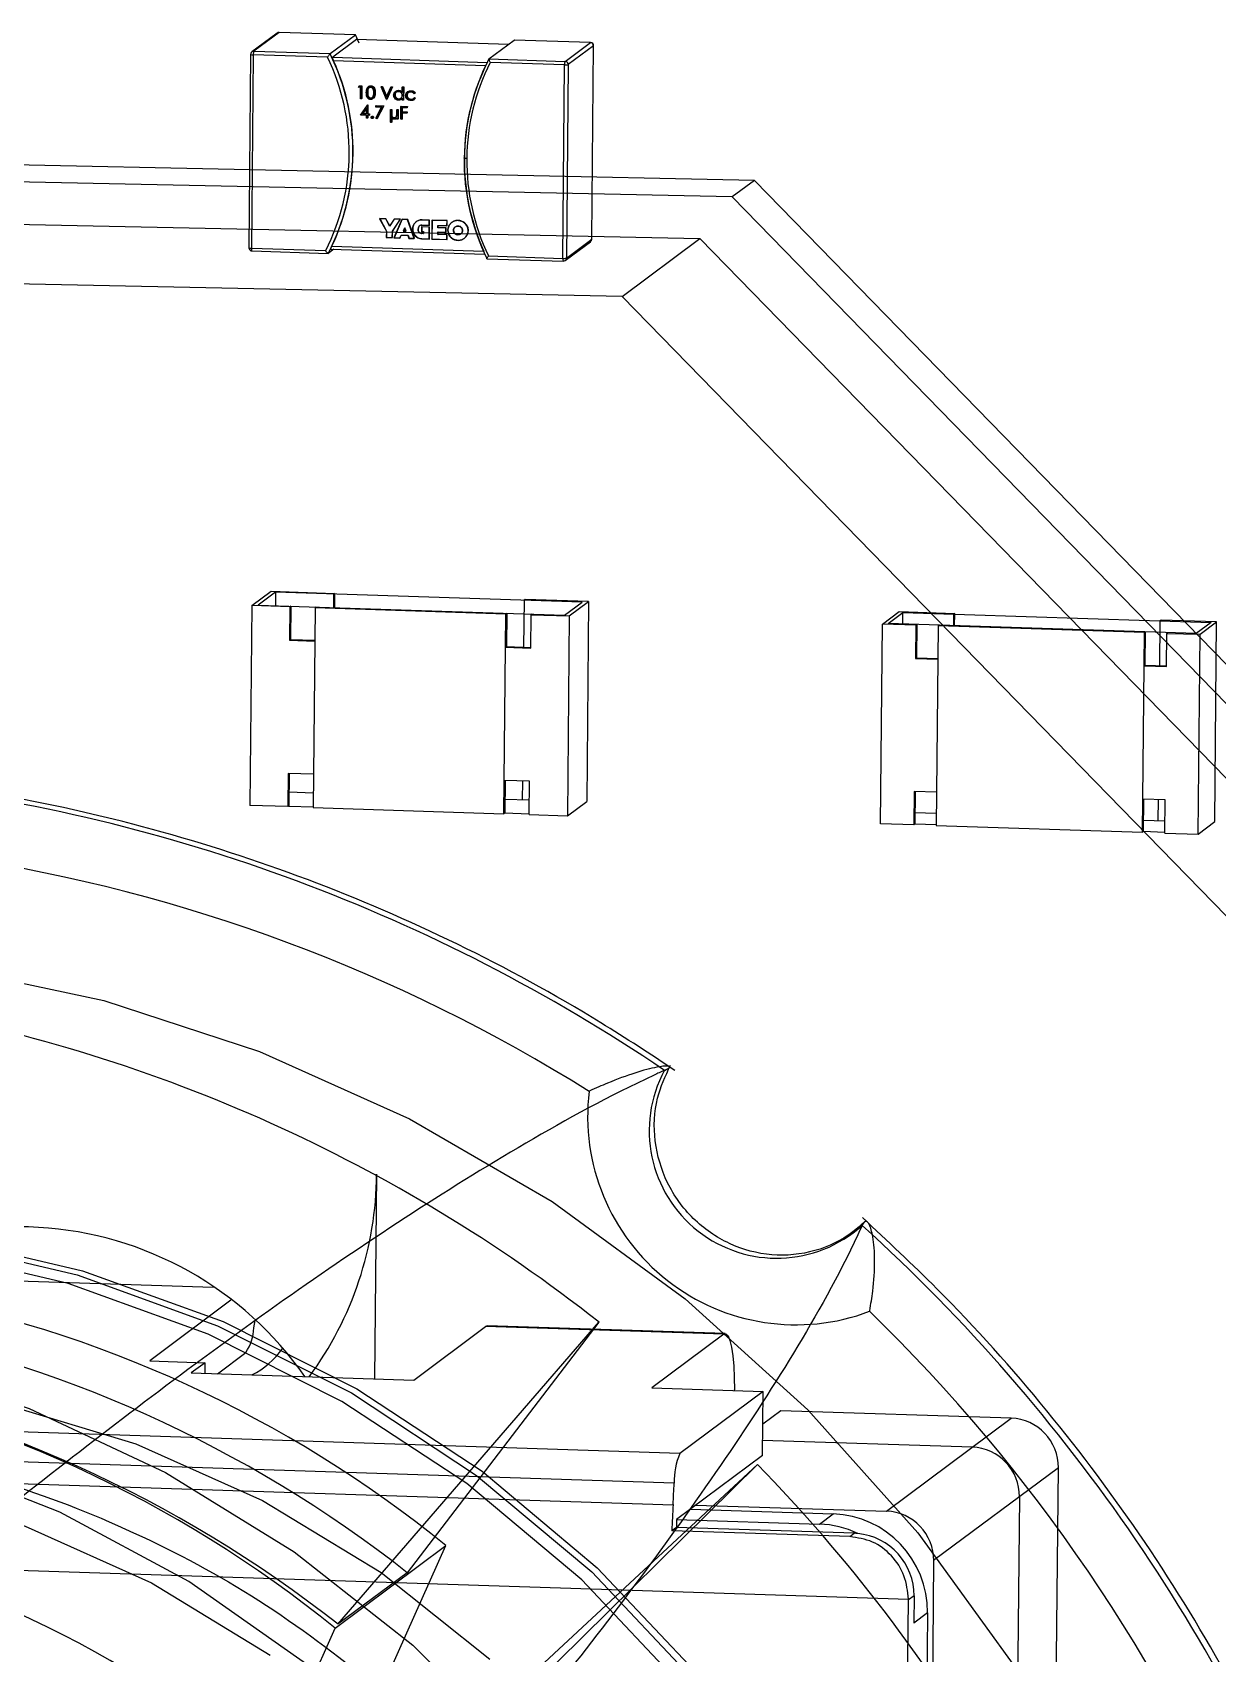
# Model space of a CAD drawing. Header units: millimetres. Extents: x -31.6 to 57.8, y -29 to 41.1.
# Drawn here: x 39.34 to 46.69, y 14.2 to 24.26 of the extents above; entities that cross this region are included whole.
import ezdxf

# ---------------------------------------------------------------- set-up
doc = ezdxf.new("R2010")
doc.units = ezdxf.units.MM

msp = doc.modelspace()

# ---------------------------------------------------------------- linework, layer by layer
at = {"color": 7, "linetype": 'Continuous', "lineweight": 25}
for p, q in [((40.856, 24.257), (40.699, 24.14)), ((40.868, 24.26), (40.712, 24.144)), ((41.341, 24.245), (40.868, 24.261)), ((40.868, 24.261), (40.868, 24.26)), ((41.341, 24.245), (40.868, 24.26)), ((41.184, 24.129), (41.341, 24.245)), ((41.364, 24.195), (41.341, 24.245)), ((41.341, 24.245), (41.341, 24.245)), ((40.712, 24.144), (41.184, 24.129)), ((41.349, 24.217), (41.201, 24.107)), ((42.29, 24.186), (41.349, 24.217)), ((41.349, 24.217), (41.349, 24.216)), ((42.29, 24.186), (41.349, 24.217)), ((42.169, 24.097), (42.326, 24.213)), ((42.799, 24.198), (42.326, 24.213)), ((42.799, 24.198), (42.326, 24.213)), ((42.328, 24.213), (42.326, 24.213)), ((42.642, 24.081), (42.799, 24.198)), ((42.818, 24.177), (42.662, 24.061)), ((42.799, 24.198), (42.799, 24.198)), ((42.807, 22.978), (42.819, 24.178)), ((42.807, 22.978), (42.818, 24.177)), ((42.818, 24.177), (42.819, 24.178)), ((40.691, 24.124), (40.68, 22.925)), ((40.708, 24.122), (40.696, 22.922)), ((41.169, 24.107), (40.708, 24.122)), ((41.201, 24.107), (42.159, 24.075)), ((42.148, 24.053), (41.206, 24.084)), ((42.169, 24.097), (42.642, 24.081)), ((42.639, 24.059), (42.178, 24.074)), ((42.627, 22.859), (42.639, 24.059)), ((42.662, 24.061), (42.65, 22.861)), ((41.361, 23.921), (41.365, 23.929)), ((41.361, 23.921), (41.362, 23.922)), ((41.373, 23.92), (41.361, 23.921)), ((41.362, 23.922), (41.367, 23.93)), ((41.374, 23.922), (41.362, 23.922)), ((41.365, 23.929), (41.367, 23.93)), ((41.365, 23.929), (41.38, 23.928)), ((41.367, 23.93), (41.382, 23.929)), ((41.372, 23.849), (41.373, 23.92)), ((41.372, 23.849), (41.374, 23.85)), ((41.379, 23.849), (41.372, 23.849)), ((41.373, 23.92), (41.374, 23.922)), ((41.374, 23.85), (41.374, 23.922)), ((41.381, 23.85), (41.374, 23.85)), ((41.38, 23.928), (41.379, 23.849)), ((41.379, 23.849), (41.381, 23.85)), ((41.38, 23.928), (41.382, 23.929)), ((41.382, 23.929), (41.381, 23.85)), ((41.409, 23.888), (41.411, 23.889)), ((41.416, 23.887), (41.418, 23.889)), ((41.419, 23.922), (41.417, 23.92)), ((41.424, 23.915), (41.422, 23.914)), ((41.435, 23.853), (41.437, 23.854)), ((41.435, 23.845), (41.436, 23.846)), ((41.436, 23.928), (41.437, 23.93)), ((41.436, 23.92), (41.437, 23.922)), ((41.446, 23.857), (41.447, 23.858)), ((41.452, 23.866), (41.454, 23.867)), ((41.453, 23.853), (41.455, 23.854)), ((41.455, 23.886), (41.457, 23.887)), ((41.462, 23.886), (41.464, 23.887)), ((41.501, 23.924), (41.503, 23.925)), ((41.534, 23.844), (41.501, 23.924)), ((41.501, 23.924), (41.509, 23.924)), ((41.535, 23.845), (41.503, 23.925)), ((41.503, 23.925), (41.51, 23.925)), ((41.509, 23.924), (41.51, 23.925)), ((41.509, 23.924), (41.534, 23.861)), ((41.51, 23.925), (41.536, 23.862)), ((41.534, 23.861), (41.561, 23.922)), ((41.534, 23.861), (41.536, 23.862)), ((41.534, 23.844), (41.535, 23.845)), ((41.535, 23.844), (41.534, 23.844)), ((41.569, 23.922), (41.535, 23.844)), ((41.536, 23.845), (41.535, 23.845)), ((41.535, 23.844), (41.536, 23.845)), ((41.536, 23.862), (41.563, 23.924)), ((41.571, 23.923), (41.536, 23.845)), ((41.561, 23.922), (41.563, 23.924)), ((41.561, 23.922), (41.569, 23.922)), ((41.563, 23.924), (41.571, 23.923)), ((41.569, 23.922), (41.571, 23.923)), ((41.578, 23.872), (41.58, 23.873)), ((41.585, 23.871), (41.587, 23.872)), ((41.591, 23.895), (41.589, 23.894)), ((41.595, 23.89), (41.594, 23.888)), ((41.608, 23.848), (41.61, 23.849)), ((41.608, 23.84), (41.61, 23.842)), ((41.609, 23.9), (41.611, 23.902)), ((41.609, 23.893), (41.611, 23.895)), ((41.624, 23.853), (41.626, 23.854)), ((41.627, 23.846), (41.628, 23.847)), ((41.632, 23.922), (41.634, 23.923)), ((41.632, 23.922), (41.64, 23.922)), ((41.632, 23.887), (41.632, 23.922)), ((41.632, 23.887), (41.634, 23.889)), ((41.632, 23.869), (41.634, 23.871)), ((41.632, 23.851), (41.634, 23.852)), ((41.632, 23.841), (41.632, 23.851)), ((41.632, 23.841), (41.633, 23.842)), ((41.639, 23.84), (41.632, 23.841)), ((41.633, 23.842), (41.634, 23.852)), ((41.64, 23.842), (41.633, 23.842)), ((41.634, 23.889), (41.634, 23.923)), ((41.634, 23.923), (41.641, 23.923)), ((41.64, 23.922), (41.639, 23.84)), ((41.639, 23.84), (41.64, 23.842)), ((41.64, 23.922), (41.641, 23.923)), ((41.641, 23.923), (41.64, 23.842)), ((41.653, 23.868), (41.655, 23.87)), ((41.66, 23.869), (41.662, 23.87)), ((41.666, 23.892), (41.664, 23.891)), ((41.67, 23.887), (41.669, 23.886)), ((41.685, 23.891), (41.687, 23.892)), ((41.685, 23.845), (41.686, 23.846)), ((41.685, 23.838), (41.686, 23.839)), ((41.686, 23.898), (41.687, 23.899)), ((41.701, 23.85), (41.703, 23.851)), ((41.703, 23.842), (41.705, 23.843)), ((41.712, 23.883), (41.706, 23.88)), ((41.706, 23.88), (41.708, 23.881)), ((41.706, 23.855), (41.707, 23.856)), ((41.706, 23.855), (41.712, 23.85)), ((41.707, 23.856), (41.713, 23.852)), ((41.714, 23.885), (41.708, 23.881)), ((41.712, 23.883), (41.714, 23.885)), ((41.712, 23.85), (41.713, 23.852)), ((41.372, 23.748), (41.416, 23.81)), ((41.372, 23.748), (41.374, 23.75)), ((41.41, 23.747), (41.372, 23.748)), ((41.374, 23.75), (41.418, 23.811)), ((41.411, 23.748), (41.374, 23.75)), ((41.41, 23.79), (41.386, 23.756)), ((41.386, 23.756), (41.388, 23.757)), ((41.386, 23.756), (41.41, 23.755)), ((41.412, 23.791), (41.388, 23.757)), ((41.388, 23.757), (41.411, 23.757)), ((41.41, 23.79), (41.412, 23.791)), ((41.41, 23.755), (41.41, 23.79)), ((41.41, 23.755), (41.411, 23.757)), ((41.41, 23.747), (41.411, 23.748)), ((41.41, 23.729), (41.41, 23.747)), ((41.411, 23.757), (41.412, 23.791)), ((41.411, 23.73), (41.411, 23.748)), ((41.416, 23.81), (41.418, 23.811)), ((41.416, 23.81), (41.417, 23.81)), ((41.417, 23.81), (41.419, 23.811)), ((41.417, 23.81), (41.417, 23.755)), ((41.417, 23.755), (41.419, 23.756)), ((41.417, 23.755), (41.426, 23.755)), ((41.417, 23.747), (41.418, 23.748)), ((41.426, 23.747), (41.417, 23.747)), ((41.417, 23.747), (41.417, 23.729)), ((41.418, 23.811), (41.419, 23.811)), ((41.428, 23.748), (41.418, 23.748)), ((41.418, 23.748), (41.418, 23.73)), ((41.419, 23.811), (41.419, 23.756)), ((41.419, 23.756), (41.428, 23.756)), ((41.426, 23.755), (41.428, 23.756)), ((41.426, 23.755), (41.426, 23.747)), ((41.426, 23.747), (41.428, 23.748)), ((41.428, 23.756), (41.428, 23.748)), ((41.439, 23.734), (41.441, 23.735)), ((41.443, 23.74), (41.441, 23.738)), ((41.445, 23.74), (41.447, 23.741)), ((41.452, 23.733), (41.454, 23.734)), ((41.468, 23.806), (41.47, 23.808)), ((41.468, 23.806), (41.516, 23.805)), ((41.468, 23.798), (41.468, 23.806)), ((41.468, 23.798), (41.469, 23.799)), ((41.504, 23.797), (41.468, 23.798)), ((41.468, 23.728), (41.504, 23.797)), ((41.469, 23.799), (41.47, 23.808)), ((41.506, 23.798), (41.469, 23.799)), ((41.47, 23.808), (41.518, 23.806)), ((41.47, 23.73), (41.506, 23.798)), ((41.516, 23.805), (41.474, 23.725)), ((41.518, 23.806), (41.476, 23.726)), ((41.504, 23.797), (41.506, 23.798)), ((41.516, 23.805), (41.518, 23.806)), ((41.558, 23.703), (41.559, 23.782)), ((41.559, 23.782), (41.56, 23.783)), ((41.559, 23.782), (41.566, 23.782)), ((41.56, 23.704), (41.56, 23.783)), ((41.56, 23.783), (41.567, 23.783)), ((41.566, 23.782), (41.565, 23.75)), ((41.565, 23.75), (41.567, 23.751)), ((41.566, 23.782), (41.567, 23.783)), ((41.567, 23.783), (41.567, 23.751)), ((41.592, 23.734), (41.594, 23.736)), ((41.598, 23.781), (41.6, 23.782)), ((41.598, 23.781), (41.605, 23.78)), ((41.598, 23.75), (41.598, 23.781)), ((41.598, 23.75), (41.599, 23.751)), ((41.599, 23.751), (41.6, 23.782)), ((41.6, 23.782), (41.607, 23.782)), ((41.605, 23.78), (41.604, 23.723)), ((41.605, 23.78), (41.607, 23.782)), ((41.607, 23.782), (41.606, 23.724)), ((41.623, 23.801), (41.625, 23.803)), ((41.623, 23.801), (41.662, 23.8)), ((41.623, 23.722), (41.623, 23.801)), ((41.624, 23.723), (41.625, 23.803)), ((41.625, 23.803), (41.664, 23.801)), ((41.63, 23.793), (41.632, 23.794)), ((41.662, 23.792), (41.63, 23.793)), ((41.63, 23.793), (41.63, 23.768)), ((41.63, 23.768), (41.632, 23.77)), ((41.63, 23.768), (41.662, 23.767)), ((41.63, 23.76), (41.632, 23.762)), ((41.661, 23.759), (41.63, 23.76)), ((41.63, 23.76), (41.63, 23.722)), ((41.632, 23.762), (41.631, 23.723)), ((41.632, 23.794), (41.632, 23.77)), ((41.663, 23.793), (41.632, 23.794)), ((41.632, 23.77), (41.663, 23.769)), ((41.663, 23.761), (41.632, 23.762)), ((41.662, 23.767), (41.661, 23.759)), ((41.661, 23.759), (41.663, 23.761)), ((41.662, 23.8), (41.664, 23.801)), ((41.662, 23.8), (41.662, 23.792)), ((41.662, 23.792), (41.663, 23.793)), ((41.662, 23.767), (41.663, 23.769)), ((41.664, 23.801), (41.663, 23.793)), ((41.663, 23.769), (41.663, 23.761)), ((41.41, 23.729), (41.411, 23.73)), ((41.417, 23.729), (41.41, 23.729)), ((41.418, 23.73), (41.411, 23.73)), ((41.417, 23.729), (41.418, 23.73)), ((41.445, 23.727), (41.447, 23.728)), ((41.45, 23.728), (41.451, 23.729)), ((41.468, 23.728), (41.47, 23.73)), ((41.474, 23.725), (41.468, 23.728)), ((41.476, 23.726), (41.47, 23.73)), ((41.474, 23.725), (41.476, 23.726)), ((41.558, 23.703), (41.56, 23.704)), ((41.565, 23.702), (41.558, 23.703)), ((41.567, 23.704), (41.56, 23.704)), ((41.565, 23.73), (41.567, 23.732)), ((41.565, 23.73), (41.565, 23.702)), ((41.565, 23.702), (41.567, 23.704)), ((41.567, 23.732), (41.567, 23.704)), ((41.581, 23.73), (41.583, 23.732)), ((41.581, 23.722), (41.583, 23.724)), ((41.594, 23.726), (41.596, 23.727)), ((41.597, 23.729), (41.599, 23.73)), ((41.597, 23.723), (41.597, 23.729)), ((41.597, 23.723), (41.599, 23.724)), ((41.604, 23.723), (41.597, 23.723)), ((41.599, 23.724), (41.599, 23.73)), ((41.606, 23.724), (41.599, 23.724)), ((41.604, 23.723), (41.606, 23.724)), ((41.623, 23.722), (41.624, 23.723)), ((41.63, 23.722), (41.623, 23.722)), ((41.631, 23.723), (41.624, 23.723)), ((41.63, 23.722), (41.631, 23.723)), ((43.816, 23.343), (32.239, 23.584)), ((43.679, 23.24), (32.102, 23.482)), ((43.816, 23.343), (43.679, 23.24)), ((52.017, 14.933), (43.816, 23.343)), ((51.879, 14.83), (43.679, 23.24)), ((32.064, 23.22), (43.477, 22.982)), ((41.491, 23.105), (41.493, 23.106)), ((41.491, 23.105), (41.534, 23.027)), ((41.529, 23.104), (41.491, 23.105)), ((41.493, 23.106), (41.535, 23.028)), ((41.531, 23.105), (41.493, 23.106)), ((41.529, 23.104), (41.531, 23.105)), ((41.553, 23.059), (41.529, 23.104)), ((41.555, 23.06), (41.531, 23.105)), ((41.581, 23.102), (41.553, 23.059)), ((41.553, 23.059), (41.555, 23.06)), ((41.582, 23.103), (41.555, 23.06)), ((41.571, 23.026), (41.619, 23.101)), ((41.572, 23.027), (41.62, 23.102)), ((41.63, 23.1), (41.579, 22.986)), ((41.581, 23.102), (41.582, 23.103)), ((41.632, 23.102), (41.581, 22.987)), ((41.619, 23.101), (41.581, 23.102)), ((41.62, 23.102), (41.582, 23.103)), ((41.619, 23.101), (41.62, 23.102)), ((41.63, 23.1), (41.632, 23.102)), ((41.664, 23.099), (41.63, 23.1)), ((41.666, 23.101), (41.632, 23.102)), ((41.646, 23.047), (41.637, 23.028)), ((41.637, 23.028), (41.639, 23.03)), ((41.648, 23.048), (41.639, 23.03)), ((41.639, 23.03), (41.656, 23.029)), ((41.646, 23.047), (41.648, 23.048)), ((41.654, 23.028), (41.646, 23.047)), ((41.656, 23.029), (41.648, 23.048)), ((41.654, 23.028), (41.656, 23.029)), ((41.664, 23.099), (41.666, 23.101)), ((41.706, 22.982), (41.664, 23.099)), ((41.708, 22.984), (41.666, 23.101)), ((41.695, 23.041), (41.696, 23.042)), ((41.719, 23.087), (41.717, 23.085)), ((41.728, 23.04), (41.73, 23.042)), ((41.74, 23.062), (41.738, 23.061)), ((41.75, 23.066), (41.752, 23.067)), ((41.75, 23.066), (41.799, 23.064)), ((41.752, 23.067), (41.801, 23.065)), ((41.752, 23.054), (41.754, 23.055)), ((41.799, 23.052), (41.752, 23.054)), ((41.752, 23.054), (41.752, 23.024)), ((41.753, 23.097), (41.754, 23.098)), ((41.799, 23.095), (41.753, 23.097)), ((41.754, 23.055), (41.753, 23.025)), ((41.801, 23.096), (41.754, 23.098)), ((41.801, 23.053), (41.754, 23.055)), ((41.799, 23.095), (41.801, 23.096)), ((41.799, 23.064), (41.799, 23.095)), ((41.799, 23.064), (41.801, 23.065)), ((41.799, 23.052), (41.801, 23.053)), ((41.799, 22.979), (41.799, 23.052)), ((41.8, 22.981), (41.801, 23.053)), ((41.801, 23.065), (41.801, 23.096)), ((41.816, 23.094), (41.815, 22.979)), ((41.818, 23.096), (41.816, 22.98)), ((41.816, 23.094), (41.818, 23.096)), ((41.91, 23.091), (41.816, 23.094)), ((41.911, 23.093), (41.818, 23.096)), ((41.853, 23.062), (41.855, 23.064)), ((41.853, 23.062), (41.909, 23.061)), ((41.853, 23.049), (41.853, 23.062)), ((41.853, 23.049), (41.855, 23.051)), ((41.903, 23.048), (41.853, 23.049)), ((41.855, 23.064), (41.911, 23.062)), ((41.855, 23.051), (41.855, 23.064)), ((41.905, 23.049), (41.855, 23.051)), ((41.903, 23.048), (41.905, 23.049)), ((41.903, 23.02), (41.903, 23.048)), ((41.905, 23.021), (41.905, 23.049)), ((41.909, 23.061), (41.91, 23.091)), ((41.909, 23.061), (41.911, 23.062)), ((41.91, 23.091), (41.911, 23.093)), ((41.911, 23.062), (41.911, 23.093)), ((41.913, 23.034), (41.915, 23.035)), ((41.939, 23.082), (41.937, 23.08)), ((41.948, 23.033), (41.95, 23.034)), ((41.96, 23.053), (41.958, 23.052)), ((42.006, 23.031), (42.007, 23.032)), ((42.04, 23.03), (42.042, 23.031)), ((41.195, 22.934), (42.136, 22.903)), ((41.534, 23.027), (41.533, 22.989)), ((41.533, 22.989), (41.535, 22.99)), ((41.533, 22.989), (41.57, 22.988)), ((41.534, 23.027), (41.535, 23.028)), ((41.535, 23.028), (41.535, 22.99)), ((41.535, 22.99), (41.572, 22.989)), ((41.57, 22.988), (41.571, 23.026)), ((41.57, 22.988), (41.572, 22.989)), ((41.571, 23.026), (41.572, 23.027)), ((41.572, 22.989), (41.572, 23.027)), ((41.579, 22.986), (41.581, 22.987)), ((41.579, 22.986), (41.617, 22.985)), ((41.581, 22.987), (41.619, 22.986)), ((41.617, 22.985), (41.625, 23.002)), ((41.617, 22.985), (41.619, 22.986)), ((41.619, 22.986), (41.626, 23.004)), ((41.625, 23.002), (41.626, 23.004)), ((41.625, 23.002), (41.666, 23.001)), ((41.626, 23.004), (41.668, 23.002)), ((41.637, 23.028), (41.654, 23.028)), ((41.666, 23.001), (41.668, 23.002)), ((41.666, 23.001), (41.673, 22.983)), ((41.668, 23.002), (41.674, 22.985)), ((41.673, 22.983), (41.674, 22.985)), ((41.673, 22.983), (41.706, 22.982)), ((41.674, 22.985), (41.708, 22.984)), ((41.706, 22.982), (41.708, 22.984)), ((41.749, 23.013), (41.751, 23.015)), ((41.762, 23.013), (41.749, 23.013)), ((41.763, 23.014), (41.751, 23.015)), ((41.752, 23.024), (41.753, 23.025)), ((41.752, 23.024), (41.762, 23.023)), ((41.752, 22.981), (41.753, 22.982)), ((41.752, 22.981), (41.799, 22.979)), ((41.753, 23.025), (41.763, 23.025)), ((41.753, 22.982), (41.8, 22.981)), ((41.762, 23.023), (41.763, 23.025)), ((41.762, 23.023), (41.762, 23.013)), ((41.762, 23.013), (41.763, 23.014)), ((41.763, 23.025), (41.763, 23.014)), ((41.799, 22.979), (41.8, 22.981)), ((41.815, 22.979), (41.816, 22.98)), ((41.815, 22.979), (41.909, 22.976)), ((41.816, 22.98), (41.91, 22.977)), ((41.853, 23.021), (41.855, 23.023)), ((41.853, 23.021), (41.903, 23.02)), ((41.853, 23.007), (41.853, 23.021)), ((41.853, 23.007), (41.854, 23.008)), ((41.909, 23.005), (41.853, 23.007)), ((41.854, 23.008), (41.855, 23.023)), ((41.911, 23.006), (41.854, 23.008)), ((41.855, 23.023), (41.905, 23.021)), ((41.903, 23.02), (41.905, 23.021)), ((41.909, 23.005), (41.911, 23.006)), ((41.909, 22.976), (41.909, 23.005)), ((41.909, 22.976), (41.91, 22.977)), ((41.91, 22.977), (41.911, 23.006)), ((41.996, 23.012), (41.997, 23.013)), ((42.017, 22.983), (42.018, 22.985)), ((42.642, 22.846), (42.799, 22.962)), ((42.65, 22.861), (42.807, 22.978)), ((42.807, 22.978), (42.807, 22.978)), ((42.996, 22.623), (43.477, 22.982)), ((43.477, 22.982), (51.562, 14.691)), ((42.996, 22.623), (31.583, 22.861)), ((40.696, 22.922), (41.157, 22.907)), ((40.699, 22.905), (41.172, 22.889)), ((41.208, 22.916), (41.172, 22.889)), ((41.189, 22.917), (42.144, 22.886)), ((42.157, 22.857), (42.63, 22.842)), ((42.166, 22.874), (42.627, 22.859)), ((51.081, 14.332), (42.996, 22.623)), ((40.698, 20.705), (40.818, 20.794)), ((40.846, 20.789), (40.738, 20.708)), ((40.818, 20.794), (41.212, 20.781)), ((40.846, 20.789), (40.846, 20.705)), ((42.748, 20.727), (40.846, 20.789)), ((41.206, 20.777), (41.205, 20.693)), ((41.212, 20.781), (41.206, 20.777)), ((41.212, 20.781), (41.211, 20.693)), ((42.388, 20.739), (42.385, 20.448)), ((42.394, 20.743), (42.388, 20.739)), ((42.788, 20.73), (42.394, 20.743)), ((42.639, 20.646), (42.748, 20.727)), ((42.668, 20.641), (42.788, 20.73)), ((42.788, 20.73), (42.776, 19.491)), ((40.698, 20.705), (40.686, 19.466)), ((40.934, 20.697), (40.698, 20.705)), ((40.738, 20.708), (42.639, 20.646)), ((40.934, 20.697), (40.932, 20.49)), ((40.94, 20.701), (40.934, 20.697)), ((40.94, 20.701), (40.938, 20.495)), ((41.092, 20.692), (41.08, 19.453)), ((41.098, 20.696), (41.092, 20.692)), ((42.274, 20.653), (41.092, 20.692)), ((42.262, 19.414), (42.274, 20.653)), ((42.28, 20.658), (42.274, 20.653)), ((42.28, 20.658), (42.278, 20.451)), ((42.429, 20.442), (42.431, 20.648)), ((42.437, 20.653), (42.431, 20.648)), ((42.431, 20.648), (42.668, 20.641)), ((42.668, 20.641), (42.656, 19.402)), ((44.611, 20.591), (44.714, 20.668)), ((44.646, 20.594), (44.738, 20.663)), ((44.714, 20.668), (45.059, 20.656)), ((44.738, 20.663), (46.649, 20.601)), ((44.738, 20.591), (44.738, 20.663)), ((45.053, 20.58), (45.054, 20.653)), ((45.059, 20.656), (45.054, 20.653)), ((45.058, 20.58), (45.059, 20.656)), ((44.599, 19.352), (44.611, 20.591)), ((44.818, 20.584), (44.611, 20.591)), ((46.557, 20.532), (44.646, 20.594)), ((44.818, 20.584), (44.816, 20.378)), ((44.823, 20.588), (44.818, 20.584)), ((44.823, 20.588), (44.821, 20.381)), ((44.956, 20.58), (44.944, 19.341)), ((44.961, 20.583), (44.956, 20.58)), ((46.236, 20.538), (44.956, 20.58)), ((46.224, 19.299), (46.236, 20.538)), ((46.241, 20.542), (46.236, 20.538)), ((46.241, 20.542), (46.239, 20.335)), ((46.332, 20.332), (46.334, 20.611)), ((46.339, 20.615), (46.334, 20.611)), ((46.684, 20.604), (46.339, 20.615)), ((46.372, 20.327), (46.374, 20.533)), ((46.379, 20.537), (46.374, 20.533)), ((46.374, 20.533), (46.581, 20.527)), ((46.649, 20.601), (46.557, 20.532)), ((46.569, 19.288), (46.581, 20.527)), ((46.581, 20.527), (46.684, 20.604)), ((46.672, 19.365), (46.684, 20.604)), ((40.938, 20.495), (40.932, 20.49)), ((40.932, 20.49), (41.09, 20.485)), ((40.938, 20.495), (41.09, 20.49)), ((42.278, 20.451), (42.272, 20.447)), ((42.272, 20.447), (42.429, 20.442)), ((42.278, 20.451), (42.429, 20.446)), ((44.821, 20.381), (44.816, 20.378)), ((44.816, 20.378), (44.954, 20.373)), ((44.821, 20.381), (44.954, 20.377)), ((46.239, 20.335), (46.234, 20.331)), ((46.234, 20.331), (46.372, 20.327)), ((46.239, 20.335), (46.372, 20.331)), ((40.924, 19.664), (40.922, 19.458)), ((41.082, 19.659), (40.924, 19.664)), ((40.93, 19.664), (40.928, 19.462)), ((42.421, 19.616), (42.264, 19.621)), ((42.27, 19.621), (42.268, 19.419)), ((42.377, 19.617), (42.376, 19.5)), ((42.419, 19.409), (42.421, 19.616)), ((41.081, 19.542), (40.929, 19.547)), ((44.808, 19.552), (44.806, 19.345)), ((44.946, 19.547), (44.808, 19.552)), ((44.813, 19.551), (44.811, 19.349)), ((40.922, 19.458), (40.686, 19.466)), ((40.928, 19.462), (40.922, 19.458)), ((40.928, 19.462), (41.08, 19.457)), ((41.08, 19.453), (42.262, 19.414)), ((42.268, 19.419), (42.262, 19.414)), ((42.268, 19.419), (42.419, 19.414)), ((42.42, 19.498), (42.269, 19.503)), ((42.419, 19.409), (42.656, 19.402)), ((42.656, 19.402), (42.776, 19.491)), ((44.812, 19.421), (44.944, 19.417)), ((46.364, 19.501), (46.226, 19.505)), ((46.231, 19.505), (46.229, 19.303)), ((46.322, 19.372), (46.323, 19.502)), ((46.362, 19.294), (46.364, 19.501)), ((44.806, 19.345), (44.599, 19.352)), ((44.811, 19.349), (44.806, 19.345)), ((44.944, 19.345), (44.811, 19.349)), ((44.944, 19.341), (46.224, 19.299)), ((46.23, 19.375), (46.363, 19.371)), ((46.569, 19.288), (46.672, 19.365)), ((46.229, 19.303), (46.224, 19.299)), ((46.362, 19.298), (46.229, 19.303)), ((46.362, 19.294), (46.569, 19.288)), ((41.473, 17.179), (41.46, 15.908)), ((40.459, 16.476), (38.204, 16.549)), ((40.569, 16.397), (40.065, 16.021)), ((40.712, 16.225), (40.719, 16.27)), ((41.233, 14.386), (42.852, 16.26)), ((42.852, 16.26), (41.663, 14.706)), ((41.703, 15.901), (42.149, 16.234)), ((42.159, 16.237), (42.149, 16.234)), ((43.627, 16.186), (42.149, 16.234)), ((43.636, 16.189), (42.159, 16.237)), ((43.627, 16.186), (43.18, 15.853)), ((40.065, 16.021), (40.409, 16.009)), ((40.409, 16.009), (40.323, 15.945)), ((40.409, 15.943), (40.409, 16.009)), ((40.485, 15.94), (40.662, 16.072)), ((40.323, 15.945), (41.703, 15.901)), ((43.18, 15.853), (43.87, 15.83)), ((43.87, 15.83), (43.354, 15.446)), ((43.692, 15.836), (43.692, 15.84)), ((43.866, 15.434), (43.87, 15.83)), ((43.354, 15.446), (33.109, 15.779)), ((43.981, 15.711), (43.868, 15.627)), ((45.409, 15.664), (43.981, 15.711)), ((43.319, 15.262), (33.074, 15.596)), ((44.636, 15.088), (45.409, 15.664)), ((45.168, 15.485), (43.867, 15.527)), ((33.068, 15.462), (43.312, 15.128)), ((43.866, 15.434), (43.333, 15.037)), ((42.015, 13.685), (43.835, 15.378)), ((43.835, 15.378), (42.444, 14.005)), ((45.702, 15.357), (44.928, 14.781)), ((45.686, 13.771), (45.702, 15.357)), ((43.419, 15.101), (44.306, 15.072)), ((43.453, 15.126), (44.636, 15.088)), ((45.461, 15.178), (45.356, 4.373)), ((43.333, 14.987), (43.304, 14.966)), ((43.333, 15.037), (43.333, 14.987)), ((43.333, 15.037), (44.22, 15.008)), ((44.436, 14.951), (43.333, 14.987)), ((44.22, 15.008), (44.306, 15.072)), ((31.572, 14.971), (44.772, 14.542)), ((44.408, 14.93), (43.304, 14.966)), ((44.408, 14.93), (44.436, 14.951)), ((41.216, 14.363), (41.903, 14.875)), ((41.502, 13.978), (41.903, 14.875)), ((41.663, 14.706), (41.233, 14.386)), ((44.928, 14.781), (44.823, 3.976)), ((44.67, 3.99), (44.772, 14.537)), ((44.807, 14.562), (44.772, 14.537)), ((44.807, 14.562), (44.805, 14.394)), ((44.891, 14.458), (44.792, 4.248)), ((44.891, 14.458), (44.805, 14.394)), ((40.815, 13.466), (41.216, 14.363))]:
    msp.add_line(p, q, dxfattribs=at)
at = {"color": 7, "linetype": 'Continuous', "lineweight": 25, "flags": 128}
for points in [[(42.032, 23.479), (42.028, 23.479), (42.025, 23.479), (42.022, 23.479), (42.019, 23.48), (42.017, 23.48), (42.016, 23.481), (42.015, 23.481), (42.016, 23.482)], [(29.347, 14.072), (29.906, 14.906), (30.552, 15.673), (31.276, 16.366), (32.071, 16.975), (32.928, 17.494), (33.837, 17.917), (34.788, 18.24), (35.769, 18.458), (36.771, 18.569), (37.781, 18.572), (38.788, 18.467), (39.78, 18.256), (40.747, 17.939), (41.677, 17.522), (42.561, 17.008), (43.387, 16.405), (44.147, 15.717), (44.831, 14.954), (45.433, 14.123), (45.945, 13.235), (46.362, 12.3), (46.678, 11.327), (46.891, 10.328)], [(43.384, 13.984), (42.745, 14.661), (42.032, 15.259), (41.257, 15.769), (40.428, 16.185), (39.559, 16.5), (38.662, 16.711), (37.748, 16.814), (36.831, 16.807), (35.924, 16.691), (35.039, 16.468), (34.189, 16.14), (33.386, 15.712), (32.64, 15.191), (31.964, 14.583), (31.365, 13.897)], [(31.404, 13.945), (32.004, 14.632), (32.682, 15.242), (33.429, 15.764), (34.234, 16.192), (35.086, 16.521), (35.972, 16.745), (36.881, 16.861), (37.8, 16.868), (38.716, 16.765), (39.615, 16.554), (40.486, 16.238), (41.316, 15.821), (42.093, 15.31), (42.807, 14.711), (43.447, 14.033)], [(31.439, 13.971), (32.039, 14.658), (32.717, 15.267), (33.463, 15.79), (34.268, 16.218), (35.12, 16.547), (36.007, 16.77), (36.916, 16.886), (37.834, 16.893), (38.75, 16.79), (39.649, 16.579), (40.52, 16.264), (41.35, 15.847), (42.127, 15.336), (42.841, 14.736), (43.482, 14.058)], [(30.787, 13.971), (31.466, 14.588), (32.214, 15.12), (33.02, 15.56), (33.873, 15.901), (34.763, 16.14), (35.676, 16.272), (36.6, 16.296), (37.524, 16.212), (38.434, 16.02), (39.318, 15.724), (40.164, 15.328), (40.961, 14.836), (41.698, 14.256), (42.365, 13.595)], [(43.627, 16.186), (43.64, 16.188), (43.653, 16.175), (43.665, 16.147), (43.675, 16.106), (43.683, 16.052), (43.688, 15.988), (43.691, 15.917), (43.692, 15.84)], [(32.936, 13.914), (33.556, 14.488), (34.246, 14.975), (34.995, 15.369), (35.789, 15.661), (36.616, 15.848), (37.463, 15.926), (38.315, 15.895), (39.158, 15.754), (39.979, 15.506), (40.764, 15.155), (41.501, 14.707), (42.176, 14.169)], [(32.936, 13.914), (33.556, 14.488), (34.246, 14.975), (34.995, 15.369), (35.789, 15.661), (36.616, 15.848), (37.463, 15.926), (38.315, 15.895), (39.158, 15.754), (39.979, 15.506), (40.764, 15.155), (41.501, 14.707), (42.176, 14.169)], [(41.052, 14.128), (40.307, 14.651), (39.507, 15.082), (38.663, 15.413), (37.788, 15.64), (36.895, 15.76), (35.996, 15.771), (35.105, 15.673), (34.235, 15.467), (33.398, 15.156), (32.606, 14.746), (31.872, 14.241), (31.205, 13.649)], [(32.869, 13.976), (33.559, 14.463), (34.307, 14.856), (35.102, 15.149), (35.929, 15.336), (36.775, 15.414), (37.627, 15.383), (38.471, 15.242), (39.292, 14.994), (40.077, 14.643), (40.813, 14.195)]]:
    msp.add_lwpolyline(points, dxfattribs=at)
at = {"color": 7, "linetype": 'Continuous', "lineweight": 25}
for centre, radius, start, end in [((40.868, 24.241), 0.02, 88.1376, 126.6953), ((40.867, 24.241), 0.0192, 88.0166, 126.6358), ((40.711, 24.124), 0.02, 126.6953, 179.4437), ((40.711, 24.125), 0.0192, 88.0166, 126.6358), ((40.755, 24.125), 0.0474, 156.9589, 184.6211), ((42.799, 24.178), 0.02, 359.4437, 88.1376), ((42.798, 24.177), 0.0203, 359.5005, 87.7579), ((40.704, 24.149), 0.0281, 243.1493, 277.9559), ((39.951, 23.519), 1.352, 333.1188, 25.7686), ((39.954, 23.521), 1.372, 332.605, 26.2824), ((39.955, 23.521), 1.372, 334.6769, 24.2105), ((43.367, 23.47), 1.351, 152.3936, 179.5172), ((43.389, 23.466), 1.372, 154.6769, 204.2105), ((43.364, 23.467), 1.332, 152.9152, 179.5145), ((42.686, 24.063), 0.0474, 156.9589, 184.6211), ((42.645, 24.124), 0.0654, 264.5269, 284.965), ((42.642, 24.061), 0.0203, 359.5005, 87.7579), ((43.408, 23.47), 1.393, 179.5022, 206.0805), ((43.404, 23.467), 1.372, 179.5003, 205.574), ((41.751, 23.04), 0.0562, 88.0774, 179.8419), ((41.754, 23.04), 0.0593, 179.5005, 267.7579), ((41.753, 23.042), 0.0562, 88.0774, 179.8419), ((41.756, 23.041), 0.0593, 179.5005, 267.7579), ((41.754, 23.04), 0.0259, 98.9506, 179.8324), ((41.755, 23.04), 0.0274, 179.5693, 257.3066), ((41.756, 23.041), 0.0259, 98.9506, 179.8324), ((41.757, 23.041), 0.0274, 179.5693, 257.3066), ((42.787, 22.978), 0.02, 306.6953, 359.4437), ((42.787, 22.978), 0.0194, 306.8483, 359.7103), ((40.7, 22.925), 0.02, 179.4437, 268.1376), ((40.692, 22.95), 0.0281, 243.1493, 277.9559), ((40.721, 22.917), 0.025, 168.4224, 209.7511), ((42.633, 22.924), 0.0654, 264.5269, 284.965), ((42.652, 22.854), 0.025, 168.4224, 209.7511), ((42.63, 22.862), 0.02, 268.1376, 306.6953), ((42.631, 22.861), 0.0194, 306.8483, 359.7103), ((37.228, 8.911), 10.76, 55.91, 83.3194), ((37.339, 8.991), 10.268, 57.9297, 81.2997), ((36.789, 8.549), 9.81, 51.8227, 79.7119), ((43.955, 17.448), 0.791, 151.7452, 312.0309), ((44.074, 17.536), 1.292, 173.0569, 290.7192), ((39.326, 17.194), 2.147, 323.6405, 359.5805), ((39.25, 14.687), 2.165, 34.7955, 138.5828), ((37.107, 8.723), 10.984, 20.7732, 47.8057), ((37.141, 9), 7.562, 50.9703, 79.6936), ((37.225, 8.81), 10.483, 22.7658, 45.8131), ((36.843, 8.576), 7.798, 51.8227, 79.7119), ((40.407, 16.24), 0.305, 326.7066, 357.1339), ((40.468, 16.39), 0.512, 296.8491, 325.1837), ((36.453, 8.488), 7.562, 50.9703, 79.6936), ((36.414, 8.256), 7.798, 51.8227, 79.7119), ((45.397, 15.36), 0.305, 359.5005, 87.7579), ((43.705, 15.283), 0.386, 155.1477, 183.1227), ((45.156, 15.18), 0.305, 359.5005, 87.7579), ((36.701, 8.419), 9.966, 16.6919, 44.2872), ((31.688, 15.776), 11.642, 356.8119, 357.4721), ((54.958, 14.48), 11.664, 176.8123, 177.6117), ((44.624, 14.783), 0.305, 359.5005, 87.7579), ((44.2, 14.411), 0.597, 64.4813, 88.0809), ((44.282, 14.463), 0.609, 359.5005, 87.7579), ((36.452, 8.291), 6.769, 49.8635, 79.7679), ((44.424, 14.578), 0.373, 84.9345, 88.1365), ((44.421, 14.565), 0.386, 359.5253, 84.6169), ((41.756, 15.805), 3.18, 199.1088, 264.6673), ((44.393, 14.54), 0.379, 359.4438, 0.2679)]:
    msp.add_arc(centre, radius, start, end, dxfattribs=at)
for points, knots in [([(41.184, 24.129), (41.184, 24.128), (41.182, 24.126), (41.177, 24.119), (41.173, 24.113), (41.17, 24.109), (41.169, 24.107)], [0, 0, 0, 0, 0.278655, 0.558426, 0.779195, 1, 1, 1, 1]), ([(41.206, 24.084), (41.205, 24.087), (41.203, 24.092), (41.201, 24.1), (41.2, 24.105), (41.2, 24.106), (41.201, 24.107)], [0, 0, 0, 0, 0.279793, 0.559224, 0.779182, 1, 1, 1, 1]), ([(42.169, 24.097), (42.169, 24.096), (42.169, 24.094), (42.171, 24.087), (42.174, 24.08), (42.177, 24.076), (42.178, 24.074)], [0, 0, 0, 0, 0.278655, 0.558426, 0.779195, 1, 1, 1, 1]), ([(41.409, 23.888), (41.409, 23.897), (41.41, 23.909), (41.417, 23.92), (41.422, 23.925), (41.429, 23.928), (41.433, 23.928), (41.436, 23.928)], [0, 0, 0, 0, 0.498702, 0.624177, 0.749467, 0.874745, 1, 1, 1, 1]), ([(41.435, 23.845), (41.432, 23.845), (41.428, 23.846), (41.42, 23.85), (41.409, 23.864), (41.409, 23.878), (41.409, 23.888)], [0, 0, 0, 0, 0.1255507, 0.25109, 0.5002501, 1, 1, 1, 1]), ([(41.411, 23.889), (41.411, 23.898), (41.411, 23.91), (41.419, 23.922), (41.424, 23.926), (41.43, 23.929), (41.435, 23.93), (41.437, 23.93)], [0, 0, 0, 0, 0.498702, 0.624177, 0.749467, 0.874745, 1, 1, 1, 1]), ([(41.436, 23.846), (41.434, 23.847), (41.43, 23.847), (41.421, 23.852), (41.411, 23.865), (41.411, 23.879), (41.411, 23.889)], [0, 0, 0, 0, 0.1255507, 0.25109, 0.5002501, 1, 1, 1, 1]), ([(41.436, 23.92), (41.434, 23.92), (41.43, 23.92), (41.425, 23.917), (41.422, 23.913), (41.416, 23.904), (41.416, 23.895), (41.416, 23.887)], [0, 0, 0, 0, 0.125139, 0.250418, 0.375519, 0.500847, 1, 1, 1, 1]), ([(41.416, 23.887), (41.416, 23.88), (41.416, 23.869), (41.423, 23.858), (41.43, 23.854), (41.433, 23.853), (41.435, 23.853)], [0, 0, 0, 0, 0.5002912, 0.749086, 0.8746062, 1, 1, 1, 1]), ([(41.437, 23.922), (41.436, 23.921), (41.432, 23.921), (41.427, 23.919), (41.423, 23.915), (41.418, 23.905), (41.418, 23.896), (41.418, 23.889)], [0, 0, 0, 0, 0.125139, 0.250418, 0.375519, 0.500847, 1, 1, 1, 1]), ([(41.418, 23.889), (41.418, 23.881), (41.418, 23.87), (41.425, 23.859), (41.431, 23.855), (41.435, 23.855), (41.437, 23.854)], [0, 0, 0, 0, 0.5002912, 0.749086, 0.8746062, 1, 1, 1, 1]), ([(41.462, 23.886), (41.462, 23.876), (41.461, 23.862), (41.45, 23.849), (41.442, 23.845), (41.437, 23.845), (41.435, 23.845)], [0, 0, 0, 0, 0.499407, 0.748743, 0.874372, 1, 1, 1, 1]), ([(41.435, 23.853), (41.437, 23.853), (41.442, 23.854), (41.448, 23.858), (41.451, 23.863), (41.452, 23.866)], [0, 0, 0, 0, 0.280257, 0.560781, 1, 1, 1, 1]), ([(41.436, 23.928), (41.438, 23.928), (41.442, 23.928), (41.451, 23.923), (41.461, 23.91), (41.462, 23.895), (41.462, 23.886)], [0, 0, 0, 0, 0.1256, 0.251197, 0.500581, 1, 1, 1, 1]), ([(41.455, 23.886), (41.455, 23.893), (41.455, 23.904), (41.447, 23.916), (41.441, 23.919), (41.437, 23.92), (41.436, 23.92)], [0, 0, 0, 0, 0.500072, 0.749021, 0.874598, 1, 1, 1, 1]), ([(41.464, 23.887), (41.464, 23.878), (41.463, 23.863), (41.452, 23.851), (41.443, 23.847), (41.439, 23.846), (41.436, 23.846)], [0, 0, 0, 0, 0.499407, 0.748743, 0.874372, 1, 1, 1, 1]), ([(41.437, 23.93), (41.44, 23.929), (41.444, 23.929), (41.453, 23.924), (41.463, 23.911), (41.464, 23.897), (41.464, 23.887)], [0, 0, 0, 0, 0.1256, 0.251197, 0.500581, 1, 1, 1, 1]), ([(41.457, 23.887), (41.457, 23.895), (41.456, 23.906), (41.449, 23.917), (41.443, 23.921), (41.439, 23.921), (41.437, 23.922)], [0, 0, 0, 0, 0.500072, 0.749021, 0.874598, 1, 1, 1, 1]), ([(41.437, 23.854), (41.439, 23.855), (41.443, 23.855), (41.45, 23.859), (41.452, 23.864), (41.454, 23.867)], [0, 0, 0, 0, 0.280257, 0.560781, 1, 1, 1, 1]), ([(41.452, 23.866), (41.453, 23.87), (41.455, 23.876), (41.455, 23.883), (41.455, 23.886)], [0, 0, 0, 0, 0.559599, 1, 1, 1, 1]), ([(41.454, 23.867), (41.455, 23.871), (41.457, 23.878), (41.457, 23.884), (41.457, 23.887)], [0, 0, 0, 0, 0.559599, 1, 1, 1, 1]), ([(41.578, 23.872), (41.579, 23.876), (41.58, 23.885), (41.589, 23.894), (41.599, 23.9), (41.605, 23.9), (41.609, 23.9)], [0, 0, 0, 0, 0.279413, 0.559191, 0.779548, 1, 1, 1, 1]), ([(41.608, 23.84), (41.604, 23.841), (41.595, 23.842), (41.585, 23.851), (41.579, 23.861), (41.579, 23.868), (41.578, 23.872)], [0, 0, 0, 0, 0.279573, 0.559333, 0.779589, 1, 1, 1, 1]), ([(41.58, 23.873), (41.581, 23.877), (41.582, 23.886), (41.59, 23.895), (41.6, 23.901), (41.607, 23.901), (41.611, 23.902)], [0, 0, 0, 0, 0.279413, 0.559191, 0.779548, 1, 1, 1, 1]), ([(41.61, 23.842), (41.605, 23.842), (41.597, 23.844), (41.587, 23.852), (41.581, 23.862), (41.58, 23.869), (41.58, 23.873)], [0, 0, 0, 0, 0.279573, 0.559333, 0.779589, 1, 1, 1, 1]), ([(41.609, 23.893), (41.606, 23.893), (41.599, 23.892), (41.591, 23.887), (41.586, 23.879), (41.586, 23.874), (41.585, 23.871)], [0, 0, 0, 0, 0.279767, 0.559291, 0.779719, 1, 1, 1, 1]), ([(41.585, 23.871), (41.586, 23.868), (41.587, 23.861), (41.593, 23.853), (41.601, 23.849), (41.606, 23.848), (41.608, 23.848)], [0, 0, 0, 0, 0.279429, 0.559146, 0.77957, 1, 1, 1, 1]), ([(41.611, 23.895), (41.607, 23.894), (41.601, 23.894), (41.593, 23.888), (41.588, 23.88), (41.588, 23.875), (41.587, 23.872)], [0, 0, 0, 0, 0.279767, 0.559291, 0.779719, 1, 1, 1, 1]), ([(41.587, 23.872), (41.588, 23.869), (41.589, 23.862), (41.595, 23.855), (41.602, 23.85), (41.608, 23.849), (41.61, 23.849)], [0, 0, 0, 0, 0.279429, 0.559146, 0.77957, 1, 1, 1, 1]), ([(41.608, 23.848), (41.612, 23.848), (41.619, 23.848), (41.627, 23.854), (41.631, 23.861), (41.632, 23.867), (41.632, 23.869)], [0, 0, 0, 0, 0.279822, 0.559387, 0.779603, 1, 1, 1, 1]), ([(41.632, 23.851), (41.628, 23.847), (41.621, 23.841), (41.612, 23.841), (41.608, 23.84)], [0, 0, 0, 0, 0.558763, 1, 1, 1, 1]), ([(41.609, 23.9), (41.614, 23.899), (41.623, 23.898), (41.629, 23.891), (41.632, 23.887)], [0, 0, 0, 0, 0.5584261, 1, 1, 1, 1]), ([(41.632, 23.869), (41.632, 23.873), (41.631, 23.88), (41.625, 23.888), (41.617, 23.892), (41.612, 23.893), (41.609, 23.893)], [0, 0, 0, 0, 0.27966, 0.55921, 0.779487, 1, 1, 1, 1]), ([(41.61, 23.849), (41.614, 23.849), (41.62, 23.85), (41.628, 23.855), (41.633, 23.863), (41.633, 23.868), (41.634, 23.871)], [0, 0, 0, 0, 0.279822, 0.559387, 0.779603, 1, 1, 1, 1]), ([(41.634, 23.852), (41.63, 23.849), (41.623, 23.842), (41.614, 23.842), (41.61, 23.842)], [0, 0, 0, 0, 0.558763, 1, 1, 1, 1]), ([(41.611, 23.902), (41.616, 23.901), (41.625, 23.899), (41.631, 23.892), (41.634, 23.889)], [0, 0, 0, 0, 0.5584261, 1, 1, 1, 1]), ([(41.634, 23.871), (41.633, 23.874), (41.633, 23.881), (41.626, 23.889), (41.619, 23.894), (41.613, 23.894), (41.611, 23.895)], [0, 0, 0, 0, 0.27966, 0.55921, 0.779487, 1, 1, 1, 1]), ([(41.653, 23.868), (41.654, 23.873), (41.655, 23.882), (41.664, 23.892), (41.675, 23.897), (41.682, 23.898), (41.686, 23.898)], [0, 0, 0, 0, 0.2793814, 0.5587815, 0.7792808, 1, 1, 1, 1]), ([(41.685, 23.838), (41.68, 23.838), (41.671, 23.84), (41.661, 23.848), (41.654, 23.858), (41.653, 23.865), (41.653, 23.868)], [0, 0, 0, 0, 0.2800771, 0.5596468, 0.7798186, 1, 1, 1, 1]), ([(41.655, 23.87), (41.656, 23.874), (41.657, 23.884), (41.666, 23.893), (41.677, 23.899), (41.684, 23.899), (41.687, 23.899)], [0, 0, 0, 0, 0.2793814, 0.5587815, 0.7792808, 1, 1, 1, 1]), ([(41.686, 23.839), (41.682, 23.84), (41.673, 23.841), (41.662, 23.849), (41.656, 23.859), (41.655, 23.866), (41.655, 23.87)], [0, 0, 0, 0, 0.2800771, 0.5596468, 0.7798186, 1, 1, 1, 1]), ([(41.685, 23.891), (41.682, 23.891), (41.675, 23.89), (41.666, 23.885), (41.661, 23.877), (41.661, 23.872), (41.66, 23.869)], [0, 0, 0, 0, 0.280136, 0.559769, 0.77989, 1, 1, 1, 1]), ([(41.66, 23.869), (41.661, 23.865), (41.662, 23.858), (41.668, 23.85), (41.676, 23.846), (41.682, 23.845), (41.685, 23.845)], [0, 0, 0, 0, 0.279332, 0.558778, 0.779267, 1, 1, 1, 1]), ([(41.687, 23.892), (41.683, 23.892), (41.676, 23.891), (41.668, 23.886), (41.663, 23.878), (41.662, 23.873), (41.662, 23.87)], [0, 0, 0, 0, 0.280136, 0.559769, 0.77989, 1, 1, 1, 1]), ([(41.662, 23.87), (41.662, 23.867), (41.663, 23.86), (41.67, 23.852), (41.678, 23.847), (41.684, 23.847), (41.686, 23.846)], [0, 0, 0, 0, 0.279332, 0.558778, 0.779267, 1, 1, 1, 1]), ([(41.706, 23.88), (41.703, 23.883), (41.697, 23.889), (41.689, 23.89), (41.685, 23.891)], [0, 0, 0, 0, 0.558451, 1, 1, 1, 1]), ([(41.685, 23.845), (41.689, 23.845), (41.698, 23.846), (41.703, 23.852), (41.706, 23.855)], [0, 0, 0, 0, 0.558788, 1, 1, 1, 1]), ([(41.712, 23.85), (41.709, 23.848), (41.706, 23.843), (41.698, 23.84), (41.691, 23.838), (41.687, 23.838), (41.685, 23.838)], [0, 0, 0, 0, 0.338983, 0.559249, 0.779562, 1, 1, 1, 1]), ([(41.686, 23.898), (41.689, 23.897), (41.695, 23.897), (41.702, 23.893), (41.708, 23.889), (41.711, 23.885), (41.712, 23.883)], [0, 0, 0, 0, 0.339714, 0.560013, 0.780007, 1, 1, 1, 1]), ([(41.686, 23.846), (41.691, 23.847), (41.699, 23.847), (41.705, 23.853), (41.707, 23.856)], [0, 0, 0, 0, 0.558788, 1, 1, 1, 1]), ([(41.713, 23.852), (41.711, 23.849), (41.707, 23.845), (41.7, 23.841), (41.693, 23.839), (41.689, 23.839), (41.686, 23.839)], [0, 0, 0, 0, 0.338983, 0.559249, 0.779562, 1, 1, 1, 1]), ([(41.687, 23.899), (41.691, 23.899), (41.697, 23.898), (41.704, 23.895), (41.71, 23.891), (41.712, 23.887), (41.714, 23.885)], [0, 0, 0, 0, 0.339714, 0.560013, 0.780007, 1, 1, 1, 1]), ([(41.708, 23.881), (41.704, 23.885), (41.699, 23.891), (41.69, 23.892), (41.687, 23.892)], [0, 0, 0, 0, 0.558451, 1, 1, 1, 1]), ([(41.439, 23.734), (41.439, 23.734), (41.439, 23.736), (41.441, 23.739), (41.443, 23.74), (41.445, 23.74), (41.445, 23.74)], [0, 0, 0, 0, 0.279576, 0.559284, 0.779552, 1, 1, 1, 1]), ([(41.445, 23.727), (41.444, 23.727), (41.442, 23.727), (41.44, 23.729), (41.439, 23.731), (41.439, 23.733), (41.439, 23.734)], [0, 0, 0, 0, 0.2795812, 0.5591432, 0.7795754, 1, 1, 1, 1]), ([(41.441, 23.735), (41.441, 23.736), (41.441, 23.738), (41.443, 23.74), (41.445, 23.741), (41.446, 23.741), (41.447, 23.741)], [0, 0, 0, 0, 0.279576, 0.559284, 0.779552, 1, 1, 1, 1]), ([(41.447, 23.728), (41.446, 23.728), (41.444, 23.728), (41.442, 23.73), (41.441, 23.733), (41.441, 23.734), (41.441, 23.735)], [0, 0, 0, 0, 0.2795812, 0.5591432, 0.7795754, 1, 1, 1, 1]), ([(41.445, 23.74), (41.446, 23.74), (41.448, 23.739), (41.451, 23.738), (41.452, 23.735), (41.452, 23.734), (41.452, 23.733)], [0, 0, 0, 0, 0.2796016, 0.559212, 0.7794752, 1, 1, 1, 1]), ([(41.452, 23.733), (41.452, 23.732), (41.452, 23.73), (41.45, 23.728), (41.448, 23.727), (41.446, 23.727), (41.445, 23.727)], [0, 0, 0, 0, 0.279469, 0.559358, 0.779674, 1, 1, 1, 1]), ([(41.447, 23.741), (41.448, 23.741), (41.45, 23.741), (41.452, 23.739), (41.454, 23.737), (41.454, 23.735), (41.454, 23.734)], [0, 0, 0, 0, 0.2796016, 0.559212, 0.7794752, 1, 1, 1, 1]), ([(41.454, 23.734), (41.454, 23.733), (41.453, 23.731), (41.452, 23.729), (41.449, 23.728), (41.448, 23.728), (41.447, 23.728)], [0, 0, 0, 0, 0.279469, 0.559358, 0.779674, 1, 1, 1, 1]), ([(41.565, 23.75), (41.565, 23.747), (41.565, 23.742), (41.569, 23.735), (41.575, 23.731), (41.579, 23.731), (41.581, 23.73)], [0, 0, 0, 0, 0.281344, 0.559027, 0.779591, 1, 1, 1, 1]), ([(41.567, 23.751), (41.567, 23.749), (41.567, 23.743), (41.571, 23.736), (41.577, 23.733), (41.581, 23.732), (41.583, 23.732)], [0, 0, 0, 0, 0.281344, 0.559027, 0.779591, 1, 1, 1, 1]), ([(41.581, 23.73), (41.584, 23.731), (41.589, 23.731), (41.597, 23.738), (41.597, 23.745), (41.598, 23.75)], [0, 0, 0, 0, 0.280273, 0.560295, 1, 1, 1, 1]), ([(41.583, 23.732), (41.586, 23.732), (41.591, 23.733), (41.599, 23.74), (41.599, 23.747), (41.599, 23.751)], [0, 0, 0, 0, 0.280273, 0.560295, 1, 1, 1, 1]), ([(41.581, 23.722), (41.578, 23.723), (41.571, 23.724), (41.567, 23.728), (41.565, 23.73)], [0, 0, 0, 0, 0.559176, 1, 1, 1, 1]), ([(41.583, 23.724), (41.579, 23.724), (41.573, 23.725), (41.569, 23.73), (41.567, 23.732)], [0, 0, 0, 0, 0.559176, 1, 1, 1, 1]), ([(41.597, 23.729), (41.596, 23.728), (41.594, 23.725), (41.588, 23.723), (41.584, 23.722), (41.581, 23.722)], [0, 0, 0, 0, 0.280394, 0.560327, 1, 1, 1, 1]), ([(41.599, 23.73), (41.598, 23.729), (41.596, 23.727), (41.59, 23.724), (41.586, 23.724), (41.583, 23.724)], [0, 0, 0, 0, 0.280394, 0.560327, 1, 1, 1, 1]), ([(42.04, 23.03), (42.04, 23.034), (42.04, 23.042), (42.036, 23.054), (42.028, 23.068), (42.015, 23.081), (41.998, 23.09), (41.977, 23.094), (41.957, 23.092), (41.939, 23.083), (41.926, 23.071), (41.918, 23.058), (41.914, 23.046), (41.914, 23.038), (41.913, 23.034)], [0, 0, 0, 0, 0.056583, 0.123382, 0.20173, 0.292056, 0.392873, 0.5, 0.607127, 0.707944, 0.79827, 0.876618, 0.943417, 1, 1, 1, 1]), ([(41.913, 23.034), (41.914, 23.03), (41.914, 23.022), (41.918, 23.009), (41.926, 22.996), (41.938, 22.983), (41.956, 22.974), (41.976, 22.97), (41.997, 22.972), (42.014, 22.981), (42.027, 22.992), (42.035, 23.006), (42.04, 23.018), (42.04, 23.026), (42.04, 23.03)], [0, 0, 0, 0, 0.056583, 0.123382, 0.20173, 0.292056, 0.392873, 0.5, 0.607127, 0.707944, 0.79827, 0.876618, 0.943417, 1, 1, 1, 1]), ([(42.042, 23.031), (42.042, 23.035), (42.042, 23.043), (42.038, 23.056), (42.03, 23.069), (42.017, 23.082), (42, 23.092), (41.979, 23.096), (41.959, 23.093), (41.941, 23.085), (41.928, 23.073), (41.92, 23.06), (41.916, 23.047), (41.915, 23.039), (41.915, 23.035)], [0, 0, 0, 0, 0.056583, 0.123382, 0.20173, 0.292056, 0.392873, 0.5, 0.607127, 0.707944, 0.79827, 0.876618, 0.943417, 1, 1, 1, 1]), ([(41.915, 23.035), (41.915, 23.032), (41.916, 23.023), (41.92, 23.011), (41.927, 22.997), (41.94, 22.984), (41.957, 22.975), (41.978, 22.971), (41.999, 22.974), (42.016, 22.982), (42.029, 22.994), (42.037, 23.007), (42.041, 23.019), (42.042, 23.027), (42.042, 23.031)], [0, 0, 0, 0, 0.056583, 0.123382, 0.20173, 0.292056, 0.392873, 0.5, 0.607127, 0.707944, 0.79827, 0.876618, 0.943417, 1, 1, 1, 1]), ([(42.006, 23.031), (42.005, 23.033), (42.005, 23.036), (42.004, 23.041), (42, 23.047), (41.994, 23.053), (41.986, 23.057), (41.977, 23.058), (41.968, 23.057), (41.96, 23.054), (41.954, 23.049), (41.95, 23.043), (41.948, 23.038), (41.948, 23.034), (41.948, 23.033)], [0, 0, 0, 0, 0.054811, 0.119848, 0.196985, 0.287356, 0.389894, 0.5, 0.610106, 0.712644, 0.803015, 0.880152, 0.945189, 1, 1, 1, 1]), ([(41.948, 23.033), (41.948, 23.031), (41.948, 23.028), (41.95, 23.022), (41.954, 23.017), (41.959, 23.011), (41.967, 23.007), (41.977, 23.005), (41.986, 23.007), (41.994, 23.01), (42, 23.015), (42.003, 23.021), (42.005, 23.026), (42.005, 23.029), (42.006, 23.031)], [0, 0, 0, 0, 0.054811, 0.119848, 0.196985, 0.287356, 0.389894, 0.5, 0.610106, 0.712644, 0.803015, 0.880152, 0.945189, 1, 1, 1, 1]), ([(42.007, 23.032), (42.007, 23.034), (42.007, 23.037), (42.005, 23.043), (42.002, 23.049), (41.996, 23.054), (41.988, 23.058), (41.979, 23.06), (41.97, 23.059), (41.962, 23.055), (41.956, 23.05), (41.952, 23.045), (41.95, 23.039), (41.95, 23.036), (41.95, 23.034)], [0, 0, 0, 0, 0.054811, 0.119848, 0.196985, 0.287356, 0.389894, 0.5, 0.610106, 0.712644, 0.803015, 0.880152, 0.945189, 1, 1, 1, 1]), ([(41.95, 23.034), (41.95, 23.033), (41.95, 23.029), (41.952, 23.024), (41.955, 23.018), (41.961, 23.012), (41.969, 23.008), (41.978, 23.007), (41.988, 23.008), (41.996, 23.011), (42.001, 23.016), (42.005, 23.022), (42.007, 23.027), (42.007, 23.031), (42.007, 23.032)], [0, 0, 0, 0, 0.054811, 0.119848, 0.196985, 0.287356, 0.389894, 0.5, 0.610106, 0.712644, 0.803015, 0.880152, 0.945189, 1, 1, 1, 1]), ([(41.189, 22.917), (41.189, 22.917), (41.188, 22.917), (41.19, 22.922), (41.192, 22.928), (41.194, 22.932), (41.195, 22.934)], [0, 0, 0, 0, 0.215489, 0.519865, 0.759827, 1, 1, 1, 1]), ([(41.172, 22.89), (41.171, 22.89), (41.17, 22.89), (41.165, 22.895), (41.161, 22.901), (41.158, 22.905), (41.157, 22.907)], [0, 0, 0, 0, 0.21719, 0.5208, 0.760381, 1, 1, 1, 1]), ([(42.157, 22.857), (42.157, 22.857), (42.157, 22.858), (42.159, 22.862), (42.162, 22.868), (42.165, 22.872), (42.166, 22.874)], [0, 0, 0, 0, 0.278655, 0.558426, 0.779195, 1, 1, 1, 1]), ([(43.323, 17.822), (43.171, 17.922), (42.736, 18.208), (41.98, 18.618), (41.049, 19.021), (40.086, 19.331), (39.221, 19.527), (38.678, 19.598), (38.468, 19.626)], [0, 0, 0, 0, 0.104011, 0.297452, 0.490935, 0.684398, 0.877837, 1, 1, 1, 1]), ([(43.259, 17.822), (43.237, 17.813), (42.936, 17.674), (42.391, 17.376), (41.373, 16.741), (40.153, 15.875), (39.219, 15.135), (38.751, 14.764)], [0, 0, 0, 0, 0.012219, 0.171555, 0.331071, 0.665452, 1, 1, 1, 1]), ([(43.259, 17.822), (43.272, 17.829), (43.298, 17.843), (43.28, 17.851), (43.21, 17.844), (43.079, 17.81), (42.931, 17.755), (42.831, 17.711), (42.792, 17.693), (42.791, 17.692)], [0, 0, 0, 0, 0.1331087, 0.2660875, 0.4330369, 0.6475523, 0.8653322, 0.9951705, 1, 1, 1, 1]), ([(44.508, 16.89), (44.482, 16.866), (44.391, 16.783), (44.196, 16.689), (43.925, 16.662), (43.657, 16.733), (43.427, 16.892), (43.264, 17.119), (43.187, 17.383), (43.197, 17.642), (43.265, 17.787), (43.296, 17.854)], [0, 0, 0, 0, 0.049567, 0.172876, 0.296496, 0.418894, 0.539799, 0.659633, 0.779097, 0.898758, 1, 1, 1, 1]), ([(47.421, 12.604), (47.355, 12.774), (47.165, 13.259), (46.783, 14.032), (46.253, 14.903), (45.642, 15.72), (45.046, 16.387), (44.642, 16.764), (44.486, 16.909)], [0, 0, 0, 0, 0.104037, 0.297539, 0.491102, 0.684675, 0.878255, 1, 1, 1, 1]), ([(44.485, 16.861), (44.476, 16.841), (44.349, 16.566), (44.066, 16.063), (43.445, 15.115), (42.584, 13.968), (41.835, 13.083), (41.46, 12.64)], [0, 0, 0, 0, 0.012219, 0.171555, 0.331071, 0.665452, 1, 1, 1, 1]), ([(44.531, 16.327), (44.531, 16.328), (44.539, 16.371), (44.556, 16.48), (44.566, 16.644), (44.555, 16.789), (44.531, 16.869), (44.507, 16.895), (44.492, 16.872), (44.485, 16.861)], [0, 0, 0, 0, 0.0048295, 0.1346678, 0.3524477, 0.5669631, 0.7339125, 0.8668913, 1, 1, 1, 1]), ([(44.772, 14.542), (44.767, 14.591), (44.755, 14.69), (44.672, 14.817), (44.553, 14.908), (44.456, 14.923), (44.408, 14.93)], [0, 0, 0, 0, 0.250307, 0.499991, 0.750233, 1, 1, 1, 1])]:
    msp.add_open_spline(points, degree=3, knots=knots, dxfattribs=at)
msp.add_open_spline([(38.342, 15.465), (38.628, 15.402), (39.201, 15.277), (40.022, 14.946), (40.803, 14.524), (41.269, 14.16), (41.502, 13.978)], degree=3, dxfattribs=at)

doc.saveas('drawing.dxf')
